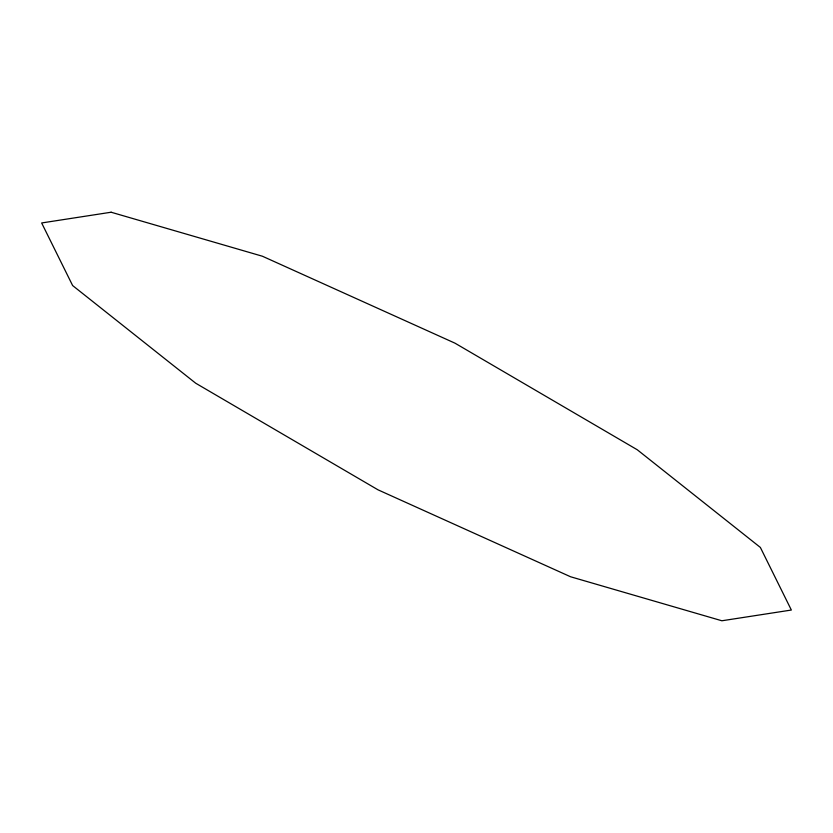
<?xml version="1.0" encoding="UTF-8"?>
<svg xmlns="http://www.w3.org/2000/svg" width="833" height="833" viewBox="0 0 833 833"><rect width="100%" height="100%" fill="white"/><g stroke="black" fill="none" stroke-linecap="round" stroke-linejoin="round"><path stroke-width="1.25" d="M111.122 212.228L41.65 222.963L72.627 285.552L195.734 383.232L378.005 489.825L570.584 576.769L721.878 620.772L791.35 610.037L760.373 547.448L637.266 449.768L454.995 343.175L262.416 256.231L111.122 212.228"/></g></svg>
